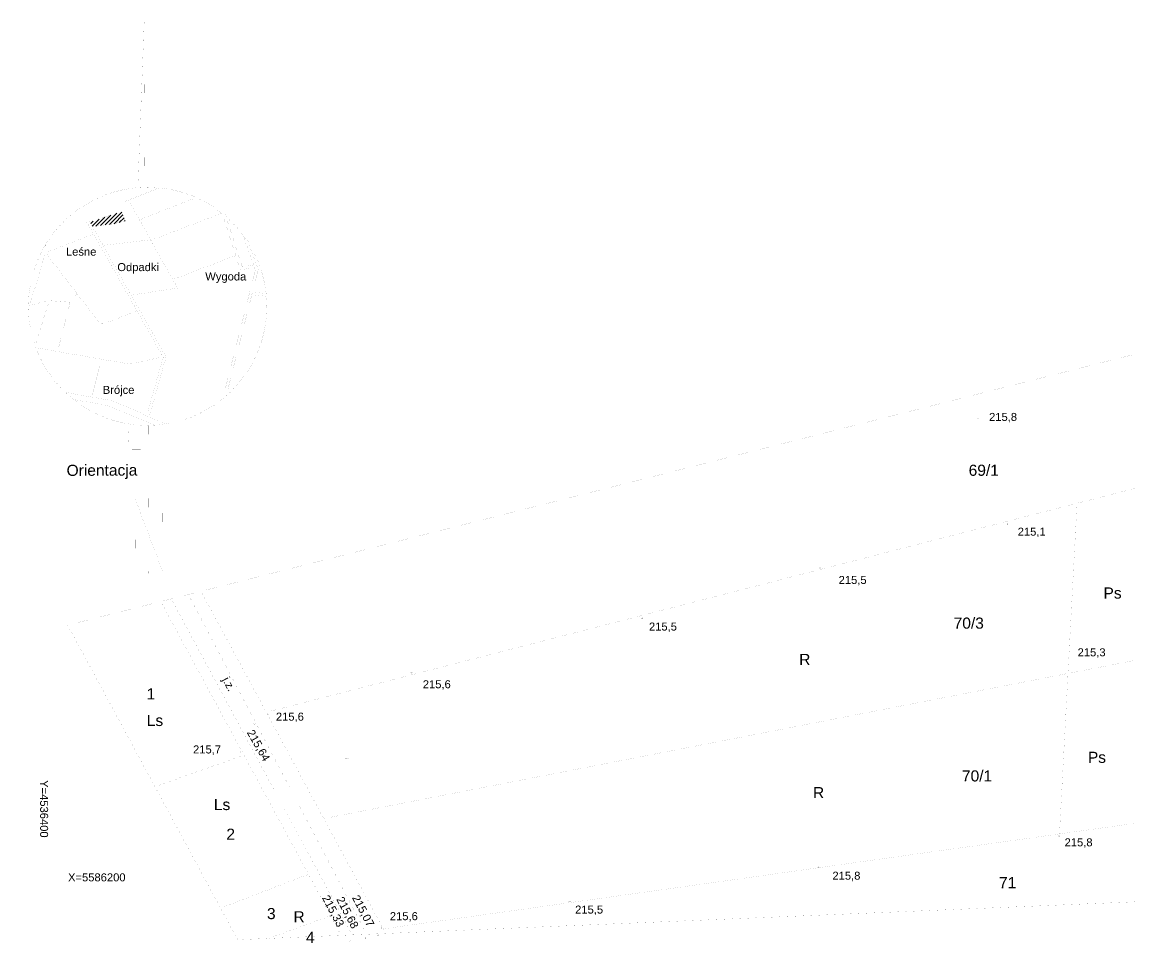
# Model space of a CAD drawing. Extents: x 114 to 624, y 4 to 211.
# Drawn here: x 113.6 to 362.7, y 4.3 to 211.5 of the extents above; entities that cross this region are included whole.
import ezdxf
from ezdxf.enums import TextEntityAlignment as Align

# ---------------------------------------------------------------- set-up
doc = ezdxf.new("R2010")
doc.units = 0
doc.header["$MEASUREMENT"] = 0
doc.set_wipeout_variables(frame=1)
doc.linetypes.add('linia 2x1', pattern=[1.5, 1, -0.5])
doc.linetypes.add('linia 4x1', pattern=[2.5, 2, -0.5])
for name, color, linetype in [('2x1 linia', 7, 'Continuous'), ('A3ramka', 7, 'Continuous'), ('granice', 7, 'Continuous'), ('opisy 25', 7, 'Continuous'), ('opisy18', 7, 'Continuous'), ('siatka', 7, 'Continuous'), ('symbole', 7, 'Continuous'), ('sytuacja', 7, 'Continuous'), ('zakres', 7, 'Continuous')]:
    doc.layers.add(name, color=color, linetype=linetype)
doc.styles.add('GENERATED_STYLE_1', font='ARIAL.ttf')

# ---------------------------------------------------------------- blocks, each defined once
blk = doc.blocks.new('HATCH_2', base_point=(128.85, 166.45))
at = {"layer": 'opisy18'}
h = blk.add_hatch(dxfattribs=at)
h.set_pattern_fill('ANSI31', color=30, scale=5, style=0, pattern_type=0)
h.paths.add_polyline_path([(128.85, 166.45), (135.94, 168.85), (136.81, 166.74), (134.24, 166.09), (129.41, 165.47)], flags=0)
blk = doc.blocks.new('HATCH_3', base_point=(168.526664, 56.155878))
at = {"layer": 'sytuacja', "color": 1, "style": 'GENERATED_STYLE_1', "oblique": -0.000003}
blk.add_text('16\xa0435,59 m', height=0.15, dxfattribs=at).set_placement((187.509933, 45.729564), align=Align.RIGHT)
blk.add_text('2', height=0.100005, dxfattribs=at).set_placement((187.518977, 45.779559))
blk = doc.blocks.new('HATCH_1', base_point=(170.183467, 35.15974))
at = {"color": 1, "linetype": 'Continuous', "ltscale": 708.724595}
blk.add_wipeout([(170.183467, 35.15974), (176.221472, 35.15974), (176.221472, 39.40974), (170.183467, 39.40974)], dxfattribs=at).dxf.layer = 'opisy 25'

msp = doc.modelspace()

# ---------------------------------------------------------------- linework, layer by layer
at = {"layer": '2x1 linia', "color": 7, "linetype": 'linia 2x1', "const_width": 0.009}
for points in [[(350.859638, 103.187547), (346.909499, 28.775026)], [(151.000719, 82.655633), (191.10047, 6.188777)], [(147.138619, 81.674252), (187.835857, 6.050798)]]:
    msp.add_lwpolyline(points, dxfattribs=at)
at = {"layer": 'A3ramka', "color": 7, "linetype": 'Continuous', "const_width": 0.009}
for points in [[(141.059536, 211.480715), (139.636009, 174.255546)], [(141.228983, 174.338441), (141.059536, 211.480715)], [(137.600864, 121.036595), (137.383945, 115.364167)], [(141.948086, 120.702041), (142.10001, 87.400723)], [(137.383945, 115.364167), (146.476018, 115.405646)], [(139.133618, 87.474892), (139.057843, 104.084608)], [(145.231555, 87.843036), (139.057843, 104.084608)], [(145.157332, 104.112434), (145.231555, 87.843036)]]:
    msp.add_lwpolyline(points, dxfattribs=at)
msp.add_lwpolyline([(115.004065, 147.523421, 1), (168.647384, 147.523421, 1)], format="xyb", close=True, dxfattribs=at)
at = {"layer": 'granice', "color": 5, "linetype": 'Continuous', "const_width": 0.009}
for points in [[(406.446664, 117.525878), (168.526664, 56.155878)], [(181.446664, 32.225878), (465.876664, 87.745878)], [(168.526664, 56.155878), (153.830189, 83.374617)], [(144.781326, 81.075251), (163.496664, 46.505878)], [(168.526664, 56.155878), (181.446664, 32.225878)], [(163.496664, 46.505878), (143.474233, 39.410745)], [(163.496664, 46.505878), (178.006664, 19.695878)], [(432.526664, 40.805878), (194.836664, 7.405878)], [(194.836664, 7.405878), (181.446664, 32.225878)], [(178.006664, 19.695878), (158.235037, 12.071268)], [(178.006664, 19.695878), (182.986664, 10.345878)], [(182.986664, 10.345878), (169.091834, 5.258581)], [(182.986664, 10.345878), (185.33612, 5.945147)], [(194.836664, 7.405878), (195.395821, 6.37032)]]:
    msp.add_lwpolyline(points, dxfattribs=at)
at = {"layer": 'opisy18', "color": 30, "linetype": 'Continuous', "const_width": 0.009}
for points in [[(121.460669, 164.978102), (144.519838, 174.209431)], [(121.683663, 164.42108), (144.742832, 173.652409)], [(128.4663, 167.136388), (145.983306, 136.13962)], [(162.67985, 155.719703), (158.699859, 168.152131)], [(163.092055, 156.400021), (159.271292, 168.335063)], [(127.943941, 166.841191), (145.33798, 136.062017)], [(166.077402, 155.732915), (163.529238, 162.81451)], [(166.704123, 155.76332), (164.093801, 163.017657)], [(158.707074, 126.680642), (166.077402, 155.732915)], [(159.288651, 126.5331), (166.704123, 155.76332)], [(165.882575, 156.274359), (162.67985, 155.719703)], [(165.780189, 156.865559), (163.092055, 156.400021)], [(165.365344, 150.101865), (168.435093, 149.80987)], [(165.42216, 150.699169), (168.491908, 150.407174)], [(145.33798, 136.062017), (141.644278, 122.971721)], [(145.983306, 136.13962), (142.22173, 122.808781)], [(133.755973, 126.30713), (123.248948, 128.176463)], [(133.176015, 125.120008), (125.097933, 126.557201)], [(143.31762, 120.743285), (133.176015, 125.120008)], [(145.990676, 121.027108), (133.755973, 126.30713)]]:
    msp.add_lwpolyline(points, dxfattribs=at)
at = {"layer": 'opisy18', "color": 30, "linetype": 'linia 4x1', "const_width": 0.009}
for points in [[(139.989052, 166.989481), (152.782683, 172.004974)], [(137.829185, 170.884653), (148.555738, 151.624004)], [(143.022581, 162.550272), (158.457177, 168.456005)], [(118.87569, 159.577587), (129.674395, 163.779112)], [(131.834926, 161.24229), (143.022581, 162.550272)], [(118.87569, 159.577587), (115.133346, 147.198007)], [(118.87569, 159.577587), (118.949245, 161.525851)], [(131.131147, 143.683633), (118.87569, 159.577587)], [(161.684852, 158.956626), (147.477651, 153.559823)], [(125.902844, 150.464156), (124.845675, 148.413505)], [(148.555738, 151.624004), (138.12646, 150.0425)], [(119.676542, 148.796651), (115.133346, 147.726484)], [(119.708469, 148.794284), (116.513466, 138.652628)], [(124.845675, 148.413505), (119.676542, 148.796651)], [(121.58714, 137.343865), (124.409286, 148.445851)], [(139.428566, 146.518868), (132.077608, 143.630785)], [(132.077608, 143.630785), (131.131147, 143.683633)], [(116.67549, 138.203168), (137.68357, 134.527764)], [(131.412075, 135.624974), (129.294267, 127.100924)], [(137.68357, 134.527764), (145.290591, 136.145873)]]:
    msp.add_lwpolyline(points, dxfattribs=at)
at = {"layer": 'opisy18', "color": 30, "linetype": 'Continuous', "const_width": 0.009}
msp.add_lwpolyline([(128.853893, 166.450532), (135.936257, 168.852363), (136.809914, 166.738454), (134.237481, 166.091069), (129.407559, 165.470807)], close=True, dxfattribs=at)
at = {"layer": 'siatka', "color": 5, "linetype": 'Continuous', "const_width": 0.009}
for points in [[(118.616664, 114.225878), (118.616664, 124.225878)], [(218.616664, 114.225878), (218.616664, 124.225878)], [(318.616664, 114.225878), (318.616664, 124.225878)], [(123.616664, 119.225878), (113.616664, 119.225878)], [(213.616664, 119.225878), (223.616664, 119.225878)], [(313.616664, 119.225878), (323.616664, 119.225878)], [(118.616664, 14.225878), (118.616664, 24.225878)], [(218.616664, 14.225878), (218.616664, 24.225878)], [(318.616664, 14.225878), (318.616664, 24.225878)], [(113.616664, 19.225878), (123.616664, 19.225878)], [(223.616664, 19.225878), (213.616664, 19.225878)], [(313.616664, 19.225878), (323.616664, 19.225878)]]:
    msp.add_lwpolyline(points, dxfattribs=at)
at = {"layer": 'symbole', "color": 7, "linetype": 'Continuous', "const_width": 0.009}
for points in [[(328.308603, 122.091589, 1), (328.658603, 122.091589, 1)], [(328.358603, 122.091589, 1), (328.608603, 122.091589, 1)], [(328.433603, 122.091589, 1), (328.533603, 122.091589, 1)], [(335.002923, 98.447457, 1), (335.352923, 98.447457, 1)], [(335.052923, 98.447457, 1), (335.302923, 98.447457, 1)], [(335.127923, 98.447457, 1), (335.227923, 98.447457, 1)], [(292.995632, 88.666575, 1), (293.345632, 88.666575, 1)], [(293.045632, 88.666575, 1), (293.295632, 88.666575, 1)], [(293.120632, 88.666575, 1), (293.220632, 88.666575, 1)], [(252.855075, 77.26337, 1), (253.205075, 77.26337, 1)], [(252.905075, 77.26337, 1), (253.155075, 77.26337, 1)], [(252.980075, 77.26337, 1), (253.080075, 77.26337, 1)], [(200.973253, 65.034959, 1), (201.323253, 65.034959, 1)], [(201.023253, 65.034959, 1), (201.273253, 65.034959, 1)], [(201.098253, 65.034959, 1), (201.198253, 65.034959, 1)], [(348.98352, 64.994515, 1), (349.33352, 64.994515, 1)], [(349.03352, 64.994515, 1), (349.28352, 64.994515, 1)], [(349.10852, 64.994515, 1), (349.20852, 64.994515, 1)], [(168.727825, 55.717663, 1), (169.077825, 55.717663, 1)], [(168.777825, 55.717663, 1), (169.027825, 55.717663, 1)], [(168.852825, 55.717663, 1), (168.952825, 55.717663, 1)], [(165.668904, 53.647457, 1), (166.018904, 53.647457, 1)], [(165.718904, 53.647457, 1), (165.968904, 53.647457, 1)], [(165.793904, 53.647457, 1), (165.893904, 53.647457, 1)], [(162.578253, 47.11054, 1), (162.928253, 47.11054, 1)], [(162.628253, 47.11054, 1), (162.878253, 47.11054, 1)], [(162.703253, 47.11054, 1), (162.803253, 47.11054, 1)], [(346.638942, 28.295195, 1), (346.988942, 28.295195, 1)], [(346.688942, 28.295195, 1), (346.938942, 28.295195, 1)], [(346.763942, 28.295195, 1), (346.863942, 28.295195, 1)], [(292.514251, 21.290972, 1), (292.864251, 21.290972, 1)], [(292.564251, 21.290972, 1), (292.814251, 21.290972, 1)], [(292.639251, 21.290972, 1), (292.739251, 21.290972, 1)], [(236.514817, 13.611615, 1), (236.864817, 13.611615, 1)], [(236.564817, 13.611615, 1), (236.814817, 13.611615, 1)], [(236.639817, 13.611615, 1), (236.739817, 13.611615, 1)], [(194.191335, 7.536524, 1), (194.541335, 7.536524, 1)], [(194.241335, 7.536524, 1), (194.491335, 7.536524, 1)], [(194.316335, 7.536524, 1), (194.416335, 7.536524, 1)], [(190.723652, 5.416359, 1), (191.073652, 5.416359, 1)], [(190.773652, 5.416359, 1), (191.023652, 5.416359, 1)], [(190.848652, 5.416359, 1), (190.948652, 5.416359, 1)], [(193.551857, 5.961317, 1), (193.901857, 5.961317, 1)], [(193.601857, 5.961317, 1), (193.851857, 5.961317, 1)], [(193.676857, 5.961317, 1), (193.776857, 5.961317, 1)], [(187.149743, 4.544775, 1), (187.499743, 4.544775, 1)], [(187.199743, 4.544775, 1), (187.449743, 4.544775, 1)], [(187.274743, 4.544775, 1), (187.374743, 4.544775, 1)]]:
    msp.add_lwpolyline(points, format="xyb", close=True, dxfattribs=at)
for points in [[(328.483603, 122.091589), (328.483653, 122.091589)], [(335.177923, 98.447457), (335.177973, 98.447457)], [(293.170632, 88.666575), (293.170682, 88.666575)], [(253.030075, 77.26337), (253.030125, 77.26337)], [(201.148253, 65.034959), (201.148303, 65.034959)], [(349.15852, 64.994515), (349.15857, 64.994515)], [(168.902825, 55.717663), (168.902875, 55.717663)], [(165.843904, 53.647457), (165.843954, 53.647457)], [(162.753253, 47.11054), (162.753303, 47.11054)], [(346.813942, 28.295195), (346.813992, 28.295195)], [(292.689251, 21.290972), (292.689301, 21.290972)], [(236.689817, 13.611615), (236.689867, 13.611615)], [(194.366335, 7.536524), (194.366385, 7.536524)], [(190.898652, 5.416359), (190.898702, 5.416359)], [(193.726857, 5.961317), (193.726907, 5.961317)], [(187.324743, 4.544775), (187.324793, 4.544775)]]:
    msp.add_lwpolyline(points, dxfattribs=at)
at = {"layer": 'zakres', "color": 6, "linetype": 'Continuous', "const_width": 0.009}
for points in [[(123.850768, 75.756682), (530.237233, 179.021712)], [(162.073416, 4.961948), (123.850768, 75.756682)], [(490.283645, 18.833762), (162.073416, 4.961948)]]:
    msp.add_lwpolyline(points, dxfattribs=at)

# ---------------------------------------------------------------- block references
at = {"layer": 'opisy18', "color": 30, "linetype": 'Continuous'}
msp.add_blockref('HATCH_2', (128.853893, 166.450532), dxfattribs=at)
at = {"layer": 'sytuacja', "color": 1, "linetype": 'Continuous'}
msp.add_blockref('HATCH_3', (168.526664, 56.155878), dxfattribs=at)

# ---------------------------------------------------------------- texts
at = {"layer": 'A3ramka', "color": 7, "insert": (123.61515, 108.599233), "char_height": 2.5, "width": 16.35, "attachment_point": 7, "rotation": 0.26138415, "style": 'GENERATED_STYLE_1'}
msp.add_mtext('{\\fArial Europa Środkowa|b0|i0|c0|p34;Orientacja}', dxfattribs=at)
at = {"layer": 'opisy 25', "color": 1, "char_height": 2.5, "attachment_point": 7, "style": 'GENERATED_STYLE_1'}
for s, insert, width in [('{\\fArial Europa Środkowa|b0|i0|c0|p34;69/1}', (326.484045, 109.340283), 7.05), ('{\\fArial Europa Środkowa|b0|i0|c0|p34;Ps}', (356.808058, 81.710279), 4.2), ('{\\fArial Europa Środkowa|b0|i0|c0|p34;70/3}', (323.106532, 74.935135), 7.05), ('{\\fArial Europa Środkowa|b0|i0|c0|p34;R}', (288.371569, 66.792669), 2.625), ('{\\fArial Europa Środkowa|b0|i0|c0|p34;1}', (141.601793, 59.05452), 2.025), ('{\\fArial Europa Środkowa|b0|i0|c0|p34;Ls}', (141.638445, 53.02335), 3.825), ('{\\fArial Europa Środkowa|b0|i0|c0|p34;Ps}', (353.299558, 44.735752), 4.2), ('{\\fArial Europa Środkowa|b0|i0|c0|p34;70/1}', (324.974477, 40.550708), 7.05), ('{\\fArial Europa Środkowa|b0|i0|c0|p34;68}', (170.843724, 35.53474), 4.05), ('{\\fArial Europa Środkowa|b0|i0|c0|p34;R}', (291.467724, 36.832083), 2.625), ('{\\fArial Europa Środkowa|b0|i0|c0|p34;Ls}', (156.728406, 34.10368), 3.825), ('{\\fArial Europa Środkowa|b0|i0|c0|p34;2}', (159.532573, 27.462927), 2.025), ('{\\fArial Europa Środkowa|b0|i0|c0|p34;71}', (333.302995, 16.557704), 4.05), ('{\\fArial Europa Środkowa|b0|i0|c0|p34;3}', (168.673753, 9.561023), 2.025), ('{\\fArial Europa Środkowa|b0|i0|c0|p34;R}', (174.625812, 8.87745), 2.625), ('{\\fArial Europa Środkowa|b0|i0|c0|p34;4}', (177.451491, 4.255919), 2.025)]:
    msp.add_mtext(s, dxfattribs=dict(at, insert=insert, width=width))
at = {"layer": 'opisy18', "color": 30, "char_height": 1.8, "attachment_point": 7, "style": 'GENERATED_STYLE_1'}
for s, insert, width in [('{\\fArial Europa Środkowa|b0|i0|c0|p34;Leśne}', (123.462386, 158.900501), 7.128), ('{\\fArial Europa Środkowa|b0|i0|c0|p34;Odpadki}', (135.016657, 154.90588), 9.666), ('{\\fArial Europa Środkowa|b0|i0|c0|p34;Wygoda}', (154.792674, 152.796588), 9.666), ('{\\fArial Europa Środkowa|b0|i0|c0|p34;Brójce}', (131.737853, 127.271136), 7.344), ('{\\fArial Europa Środkowa|b0|i0|c0|p34;215,8}', (331.074045, 121.394149), 6.534), ('{\\fArial Europa Środkowa|b0|i0|c0|p34;215,1}', (337.508937, 95.568669), 6.534), ('{\\fArial Europa Środkowa|b0|i0|c0|p34;215,5}', (297.240572, 84.700899), 6.534), ('{\\fArial Europa Środkowa|b0|i0|c0|p34;215,5}', (254.586616, 74.208875), 6.534), ('{\\fArial Europa Środkowa|b0|i0|c0|p34;215,3}', (350.987326, 68.415713), 6.534), ('{\\fArial Europa Środkowa|b0|i0|c0|p34;215,6}', (203.715643, 61.224761), 6.534), ('{\\fArial Europa Środkowa|b0|i0|c0|p34;215,6}', (170.677707, 53.935691), 6.534), ('{\\fArial Europa Środkowa|b0|i0|c0|p34;215,7}', (152.047889, 46.555171), 6.534), ('{\\fArial Europa Środkowa|b0|i0|c0|p34;215,8}', (348.05412, 25.646236), 6.534), ('{\\fArial Europa Środkowa|b0|i0|c0|p34;215,8}', (295.838911, 18.13982), 6.534), ('{\\fArial Europa Środkowa|b0|i0|c0|p34;X=5586200}', (123.933401, 18.074985), 13.392), ('{\\fArial Europa Środkowa|b0|i0|c0|p34;215,5}', (237.976885, 10.515173), 6.534), ('{\\fArial Europa Środkowa|b0|i0|c0|p34;215,6}', (196.303642, 9.028168), 6.534)]:
    msp.add_mtext(s, dxfattribs=dict(at, insert=insert, width=width))
for s, insert, width, rotation in [('{\\fArial Europa Środkowa|b0|i0|c0|p34;j.z.}', (158.089037, 63.247597), 3.24, 297.98640168), ('{\\fArial Europa Środkowa|b0|i0|c0|p34;215,64}', (163.796341, 51.438082), 7.992, 299.74673614), ('{\\fArial Europa Środkowa|b0|i0|c0|p34;Y=4536400}', (117.624423, 40.878764), 13.338, 270), ('{\\fArial Europa Środkowa|b0|i0|c0|p34;215,33}', (180.690237, 14.26597), 7.992, 297.78123111), ('{\\fArial Europa Środkowa|b0|i0|c0|p34;215,07}', (187.444354, 14.271443), 7.992, 297.78123111), ('{\\fArial Europa Środkowa|b0|i0|c0|p34;215,68}', (183.923508, 13.909827), 7.992, 297.78123111)]:
    msp.add_mtext(s, dxfattribs=dict(at, insert=insert, width=width, rotation=rotation))

# ---------------------------------------------------------------- next in the draw order: block references
at = {"layer": 'opisy 25', "color": 1, "linetype": 'Continuous'}
msp.add_blockref('HATCH_1', (170.183467, 35.15974), dxfattribs=at)

doc.saveas('drawing.dxf')
